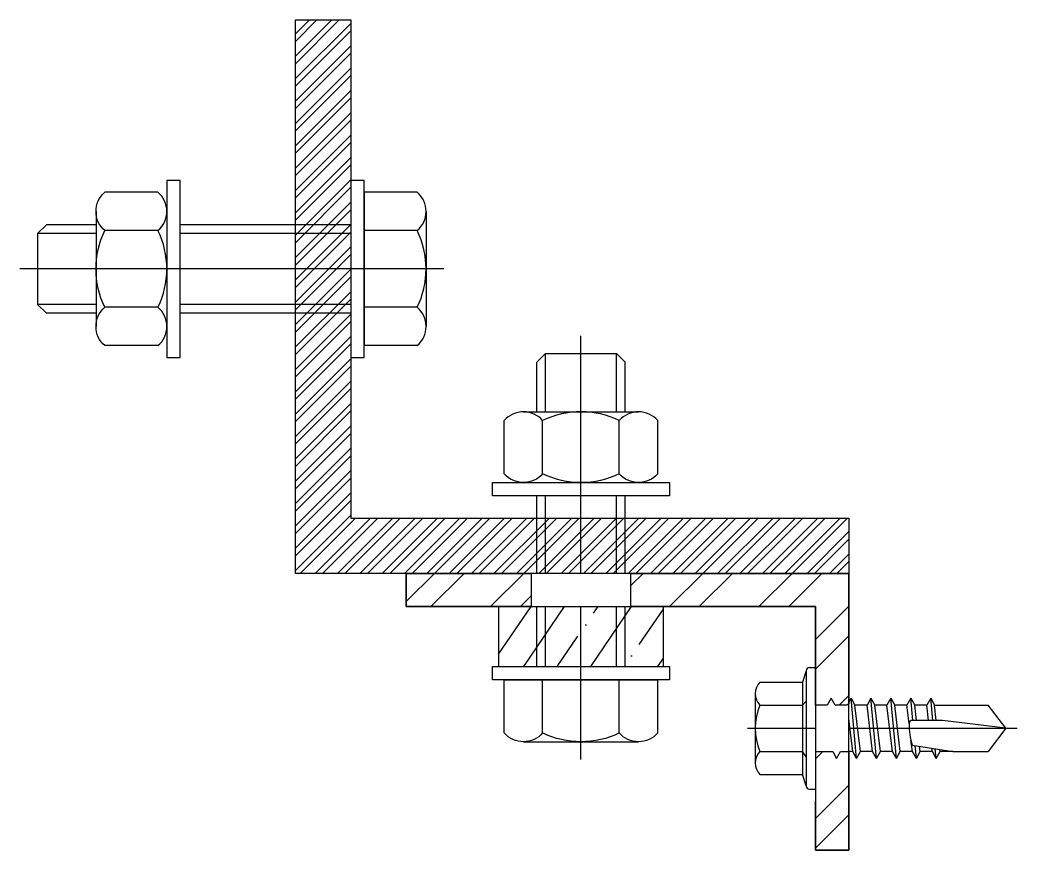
# Model space of a CAD drawing. Header units: millimetres. Extents: x -4391136 to -1798569, y -886572 to -291056.
# Drawn here: x -2468656.3 to -2468566.3, y -291131.3 to -291056.3 of the extents above; entities that cross this region are included whole.
import ezdxf

# ---------------------------------------------------------------- set-up
doc = ezdxf.new("R2010")
doc.units = ezdxf.units.MM
doc.set_wipeout_variables(frame=1)
doc.linetypes.add('CENTER', pattern=[50.8, 31.75, -6.35, 6.35, -6.35])
doc.linetypes.add('HIDDEN', pattern=[0.375, 0.25, -0.125])
for name, color, linetype in [('000 - STRUCTURE_STEEL_ACCESORIES_MAIN_COLOR_2', 7, 'Continuous'), ('000 - STRUCTURE_STEEL_ACCESORIES_WIPEOUT_', 7, 'Continuous'), ('010 - ASPG_ACCESSORIES_HATCH_', 7, 'Continuous'), ('010 - ASPG_ACCESSORIES_MAIN_COLOR_1', 7, 'Continuous'), ('010 - ASPG_ACCESSORIES_SUB_COLOR_1', 7, 'Continuous'), ('010 - ASPG_ACCESSORIES_SUB_COLOR_2', 7, 'Continuous'), ('010 - ASPG_ACCESSORIES_SYMBOL_', 7, 'Continuous'), ('010 - ASPG_ACCESSORIES_WIPEOUT_', 7, 'Continuous'), ('010 - ASPG_FASTERN_MAIN_COLOR_1', 7, 'Continuous'), ('010 - ASPG_FASTERN_SUB_COLOR_2', 7, 'Continuous'), ('010 - ASPG_FASTERN_SUB_COLOR_3', 7, 'Continuous')]:
    doc.layers.add(name, color=color, linetype=linetype)
doc.layers.add('010 - ASPG_FASTERN_DEF_SUB', color=7, linetype='Continuous', plot=False)
pattern_1 = [(45, (68845973.911, -106253.634), (-4.0411152545, 4.0411152545), []), (45, (68845976.6053, -106253.634), (-4.0411152545, 4.0411152545), [])]

# ---------------------------------------------------------------- blocks, each defined once
blk = doc.blocks.new('*U1976')
at = {"layer": '010 - ASPG_ACCESSORIES_SUB_COLOR_2', "color": 7}
for p, q in [((-2.085, -1.548), (-2.085, 0)), ((2.085, -1.048), (2.085, 0)), ((-2.73, -1.9), (2.73, -1.4)), ((-2.73, -1.9), (-2.085, -1.548)), ((-2.085, -1.548), (2.085, -1.048)), ((-2.085, -2.252), (2.085, -1.752)), ((2.73, -1.4), (2.085, -1.048)), ((2.73, -1.4), (2.085, -1.752)), ((2.085, -2.848), (2.085, -1.752)), ((-2.73, -1.9), (-2.085, -2.252)), ((-2.085, -3.348), (-2.085, -2.252)), ((-2.73, -3.7), (2.73, -3.2)), ((-2.73, -3.7), (-2.085, -3.348)), ((-2.085, -3.348), (2.085, -2.848)), ((-2.085, -4.052), (2.085, -3.552)), ((2.73, -3.2), (2.085, -2.848)), ((2.73, -3.2), (2.085, -3.552)), ((2.085, -4.648), (2.085, -3.552)), ((-2.73, -3.7), (-2.085, -4.052)), ((-2.085, -5.148), (-2.085, -4.052)), ((-2.73, -5.5), (2.73, -5)), ((-2.73, -5.5), (2.73, -5)), ((-2.73, -5.5), (-2.085, -5.148)), ((-2.73, -5.5), (-2.085, -5.148)), ((-2.085, -5.148), (2.085, -4.648)), ((-2.085, -5.148), (2.085, -4.648)), ((-2.085, -5.852), (2.085, -5.352)), ((-2.085, -5.852), (2.085, -5.352)), ((2.73, -5), (2.085, -4.648)), ((2.73, -5), (2.085, -4.648)), ((2.73, -5), (2.085, -5.352)), ((2.73, -5), (2.085, -5.352)), ((2.085, -6.448), (2.085, -5.352)), ((2.085, -6.448), (2.085, -5.352)), ((-2.73, -5.5), (-2.085, -5.852)), ((-2.73, -5.5), (-2.085, -5.852)), ((-2.085, -6.948), (-2.085, -5.852)), ((-2.085, -6.948), (-2.085, -5.852)), ((-2.73, -7.3), (2.73, -6.8)), ((-2.73, -7.3), (-2.085, -6.948)), ((-2.085, -6.948), (2.085, -6.448)), ((-2.085, -7.652), (2.085, -7.152)), ((2.73, -6.8), (2.085, -6.448)), ((2.73, -6.8), (2.085, -7.152)), ((2.085, -8.248), (2.085, -7.152)), ((-2.73, -7.3), (-2.085, -7.652)), ((-2.085, -8.748), (-2.085, -7.652)), ((-2.73, -9.1), (-2.085, -8.748)), ((-2.73, -9.1), (-1.568, -8.983)), ((-2.085, -8.748), (-1.064, -8.605)), ((0.433, -8.437), (2.085, -8.248)), ((0.714, -8.776), (2.73, -8.6)), ((0.714, -9.102), (2.085, -8.952)), ((2.73, -8.6), (2.085, -8.248)), ((2.73, -8.6), (2.085, -8.952)), ((2.085, -10.048), (2.085, -8.952)), ((-2.73, -9.1), (-2.085, -9.452)), ((-2.085, -9.452), (-1.63, -9.389)), ((-2.085, -10.548), (-2.085, -9.452)), ((-2.73, -10.9), (-2.085, -10.548)), ((-2.73, -10.9), (-1.845, -10.811)), ((-2.085, -10.548), (-1.799, -10.508)), ((0.714, -10.205), (2.085, -10.048)), ((0.714, -10.576), (2.73, -10.4)), ((0.714, -10.902), (2.085, -10.752)), ((2.73, -10.4), (2.085, -10.048)), ((2.73, -10.4), (2.085, -10.752)), ((2.085, -10.752), (2.085, -15.6)), ((-2.73, -10.9), (-2.085, -11.252)), ((-2.085, -11.252), (-1.908, -11.227)), ((-2.085, -12.402), (-2.085, -11.252)), ((-2.085, -12.402), (-2.085, -15.6)), ((0, -17.2), (-2.085, -15.6)), ((0, -17.2), (2.085, -15.6))]:
    blk.add_line(p, q, dxfattribs=at)
blk.add_lwpolyline([(0, -17.2), (0.714, -11.457), (0.714, -8.737, 0.417657), (0.411, -8.437, 0.070993), (-1.53, -8.727), (-2.085, -12.402)], format="xyb", dxfattribs=at)
at = {"layer": '010 - ASPG_ACCESSORIES_SYMBOL_', "color": 7, "linetype": 'CENTER'}
blk.add_line((0, 6.143), (0, -18.2), dxfattribs=at)
at = {"layer": '010 - ASPG_FASTERN_MAIN_COLOR_1', "color": 7}
for p, q in [((3.128, 5.45), (-3.128, 5.45)), ((-4.17, 5.05), (-4.17, 1.2)), ((-2.085, 5.05), (-2.085, 1.2)), ((2.085, 5.05), (2.085, 1.2)), ((4.17, 5.05), (4.17, 1.2)), ((-5.2, 0.85), (-4.17, 1.2)), ((4.17, 1.2), (-4.17, 1.2)), ((-2.576, 0.85), (-2.085, 1.2)), ((2.446, 0.85), (2.085, 1.2)), ((5.2, 0.85), (4.17, 1.2)), ((-5.5, 0.55), (-5.5, 0)), ((5.5, 0), (-5.5, 0)), ((5.2, 0.85), (-5.2, 0.85)), ((5.5, 0.55), (5.5, 0))]:
    blk.add_line(p, q, dxfattribs=at)
for centre, radius, start, end in [((-3.128, 3.891), 1.559, 48.01708, 131.98292), ((0, -0.184), 5.634, 68.27991, 111.72009), ((3.128, 3.891), 1.559, 48.01708, 131.98292), ((-5.2, 0.55), 0.3, 90, 180), ((5.2, 0.55), 0.3, 0, 90)]:
    blk.add_arc(centre, radius, start, end, dxfattribs=at)
blk = doc.blocks.new('G$C7D677D58')
at = {"layer": '010 - ASPG_FASTERN_MAIN_COLOR_1'}
h = blk.add_hatch(dxfattribs=at)
h.set_pattern_fill('ANSI35', scale=0.02, angle=280.67684, style=0)
h.set_pattern_definition([(145.676841, (67.453535, -13.0942606), (0.00281929957, 0.00412935224), []), (145.676841, (67.4500606, -13.0949156), (0.00281929957, 0.00412935224), [0.00625, -0.00125, 0, -0.00125])])
h.paths.add_polyline_path([(0.029892, 0.01545), (0.024473, 0.01545), (0.024473, 0.00055), (0.029892, 0.00055)])
at = {"layer": '010 - ASPG_FASTERN_DEF_SUB', "color": 7, "ltscale": 0.1}
blk.add_line((0.038292, 0.008), (0, 0.008, -0.000003), dxfattribs=at)
at = {"layer": '010 - ASPG_FASTERN_MAIN_COLOR_1', "color": 7}
for p, q in [((0.013273, 0, -0.000003), (0.013273, 0.016, -0.000003)), ((0.013273, 0.016, -0.000003), (0.014473, 0.016, -0.000003)), ((0.014473, 0.016, -0.000003), (0.014473, 0, -0.000003)), ((0.029892, 0), (0.029892, 0.016)), ((0.029892, 0.016), (0.031092, 0.016)), ((0.031092, 0.016), (0.031092, 0)), ((0.012473, 0.014928, -0.000003), (0.007673, 0.014928, -0.000003)), ((0.031092, 0.001072), (0.031092, 0.014928)), ((0.035892, 0.014928), (0.031092, 0.014928)), ((0.006873, 0.002804, -0.000003), (0.006873, 0.013196, -0.000003)), ((0.013273, 0.002804, -0.000003), (0.013273, 0.013196, -0.000003)), ((0.036692, 0.002804), (0.036692, 0.013196)), ((0.0024, 0.012, -0.000003), (0.0016, 0.0112, -0.000003)), ((0.006873, 0.012, -0.000003), (0.0024, 0.012, -0.000003)), ((0.0016, 0.0048, -0.000003), (0.0016, 0.0112, -0.000003)), ((0.006873, 0.0112, -0.000003), (0.0016, 0.0112, -0.000003)), ((0.012473, 0.011464, -0.000003), (0.007673, 0.011464, -0.000003)), ((0.035892, 0.011464), (0.031092, 0.011464)), ((0.006873, 0.0048, -0.000003), (0.0016, 0.0048, -0.000003)), ((0.0024, 0.004, -0.000003), (0.0016, 0.0048, -0.000003)), ((0.012473, 0.004536, -0.000003), (0.007673, 0.004536, -0.000003)), ((0.035892, 0.004536), (0.031092, 0.004536)), ((0.006873, 0.004, -0.000003), (0.0024, 0.004, -0.000003)), ((0.012473, 0.001072, -0.000003), (0.007673, 0.001072, -0.000003)), ((0.035892, 0.001072), (0.031092, 0.001072)), ((0.014473, 0, -0.000003), (0.013273, 0, -0.000003)), ((0.031092, 0), (0.029892, 0))]:
    blk.add_line(p, q, dxfattribs=at)
blk.add_lwpolyline([(0.029892, 0.01545), (0.024473, 0.01545), (0.024473, 0.00055), (0.029892, 0.00055)], close=True, dxfattribs=at)
at = {"layer": '010 - ASPG_FASTERN_MAIN_COLOR_1', "color": 7, "elevation": -0.000003}
for points in [[(0.007673, 0.014928, 0.46188), (0.007673, 0.011464, 0.23094), (0.007673, 0.004536, 0.46188), (0.007673, 0.001072)], [(0.012473, 0.014928, -0.46188), (0.012473, 0.011464, -0.23094), (0.012473, 0.004536, -0.46188), (0.012473, 0.001072)], [(0.035892, 0.014928, -0.46188), (0.035892, 0.011464, -0.23094), (0.035892, 0.004536, -0.46188), (0.035892, 0.001072)]]:
    blk.add_lwpolyline(points, format="xyb", dxfattribs=at)
at = {"layer": '010 - ASPG_FASTERN_SUB_COLOR_2', "color": 7, "linetype": 'HIDDEN'}
for p, q in [((0.029892, 0.012), (0.014473, 0.012, -0.000003)), ((0.029892, 0.0112), (0.014473, 0.0112, -0.000003)), ((0.029892, 0.0048), (0.014473, 0.0048, -0.000003)), ((0.029892, 0.004), (0.014473, 0.004, -0.000003))]:
    blk.add_line(p, q, dxfattribs=at)
blk = doc.blocks.new('010 - ASPG_ACCESSORIES_BRACKET_FOR_FRAME_TYPE-1_CUT-VIEW')
at = {"color": 7}
blk.add_wipeout([(0, 25), (0, 0), (40, 0), (40, 3), (3, 3), (3, 25)], dxfattribs=at).dxf.layer = '010 - ASPG_ACCESSORIES_WIPEOUT_'
at = {"layer": '010 - ASPG_ACCESSORIES_HATCH_'}
h = blk.add_hatch(dxfattribs=at)
h.set_pattern_fill('ANSI32', scale=0.03)
h.set_pattern_definition(pattern_1)
h.paths.add_polyline_path([(1.452, 16.085), (1.1, 16.73), (0.748, 16.085), (0, 16.085), (0, 25), (3, 25), (2.985, 16.085)])
h = blk.add_hatch(dxfattribs=at)
h.set_pattern_fill('ANSI32', scale=0.03)
h.set_pattern_definition(pattern_1)
h.paths.add_polyline_path([(0, 0), (0, 11.781), (0.183, 11.915), (1.248, 11.915), (1.6, 11.27), (1.952, 11.915), (3, 11.915), (3, 3), (19.7, 3), (19.7, 0)])
h = blk.add_hatch(dxfattribs=at)
h.set_pattern_fill('ANSI32', scale=0.03)
h.set_pattern_definition(pattern_1)
h.paths.add_polyline_path([(28.7, 0), (28.7, 3), (40, 3), (40, 0)])
at = {"layer": '010 - ASPG_ACCESSORIES_MAIN_COLOR_1', "color": 7}
blk.add_lwpolyline([(0, 25), (0, 0), (40, 0), (40, 3), (3, 3), (3, 25)], close=True, dxfattribs=at)
at = {"layer": '010 - ASPG_ACCESSORIES_SUB_COLOR_1', "color": 7}
for points in [[(1.452, 16.085), (1.1, 16.73), (0.748, 16.085), (0, 16.085), (0, 25), (3, 25), (2.985, 16.085)], [(0, 0), (0, 11.781), (0.183, 11.915), (1.248, 11.915), (1.6, 11.27), (1.952, 11.915), (3, 11.915), (3, 3), (19.7, 3), (19.7, 0)], [(28.7, 0), (28.7, 3), (40, 3), (40, 0)]]:
    blk.add_lwpolyline(points, close=True, dxfattribs=at)
blk = doc.blocks.new('G$CF155826C')
at = {"layer": '010 - ASPG_FASTERN_DEF_SUB', "color": 7, "ltscale": 0.1}
blk.add_line((0, 0.008), (0.038292, 0.008, -0.000003), dxfattribs=at)
at = {"layer": '010 - ASPG_FASTERN_MAIN_COLOR_1', "color": 7}
for p, q in [((0.0072, 0.016), (0.0072, 0)), ((0.0084, 0.016), (0.0072, 0.016)), ((0.0084, 0), (0.0084, 0.016)), ((0.023819, 0.016, -0.000003), (0.023819, 0, -0.000003)), ((0.025019, 0.016, -0.000003), (0.023819, 0.016, -0.000003)), ((0.025019, 0, -0.000003), (0.025019, 0.016, -0.000003)), ((0.0024, 0.014928), (0.0072, 0.014928)), ((0.0072, 0.001072), (0.0072, 0.014928)), ((0.025819, 0.014928, -0.000003), (0.030619, 0.014928, -0.000003)), ((0.0016, 0.002804), (0.0016, 0.013196)), ((0.025019, 0.002804, -0.000003), (0.025019, 0.013196, -0.000003)), ((0.031419, 0.002804, -0.000003), (0.031419, 0.013196, -0.000003)), ((0.031419, 0.012, -0.000003), (0.035892, 0.012, -0.000003)), ((0.035892, 0.012, -0.000003), (0.036692, 0.0112, -0.000003)), ((0.0024, 0.011464), (0.0072, 0.011464)), ((0.025819, 0.011464, -0.000003), (0.030619, 0.011464, -0.000003)), ((0.031419, 0.0112, -0.000003), (0.036692, 0.0112, -0.000003)), ((0.036692, 0.0048, -0.000003), (0.036692, 0.0112, -0.000003)), ((0.0024, 0.004536), (0.0072, 0.004536)), ((0.025819, 0.004536, -0.000003), (0.030619, 0.004536, -0.000003)), ((0.031419, 0.0048, -0.000003), (0.036692, 0.0048, -0.000003)), ((0.035892, 0.004, -0.000003), (0.036692, 0.0048, -0.000003)), ((0.031419, 0.004, -0.000003), (0.035892, 0.004, -0.000003)), ((0.0024, 0.001072), (0.0072, 0.001072)), ((0.025819, 0.001072, -0.000003), (0.030619, 0.001072, -0.000003)), ((0.0072, 0), (0.0084, 0)), ((0.023819, 0, -0.000003), (0.025019, 0, -0.000003))]:
    blk.add_line(p, q, dxfattribs=at)
at = {"layer": '010 - ASPG_FASTERN_MAIN_COLOR_1', "color": 7, "elevation": -0.000003}
for points in [[(0.0024, 0.014928, 0.46188), (0.0024, 0.011464, 0.23094), (0.0024, 0.004536, 0.46188), (0.0024, 0.001072)], [(0.025819, 0.014928, 0.46188), (0.025819, 0.011464, 0.23094), (0.025819, 0.004536, 0.46188), (0.025819, 0.001072)], [(0.030619, 0.014928, -0.46188), (0.030619, 0.011464, -0.23094), (0.030619, 0.004536, -0.46188), (0.030619, 0.001072)]]:
    blk.add_lwpolyline(points, format="xyb", dxfattribs=at)
at = {"layer": '010 - ASPG_FASTERN_SUB_COLOR_3', "color": 7, "linetype": 'HIDDEN'}
for p, q in [((0.0084, 0.012), (0.023819, 0.012, -0.000003)), ((0.0084, 0.0112), (0.023819, 0.0112, -0.000003)), ((0.0084, 0.0048), (0.023819, 0.0048, -0.000003)), ((0.0084, 0.004), (0.023819, 0.004, -0.000003))]:
    blk.add_line(p, q, dxfattribs=at)
blk = doc.blocks.new('*U3068')
at = {"color": 7, "xscale": -1, "rotation": 270}
blk.add_blockref('*U1976', (3, -19), dxfattribs=at)
at = {"color": 7}
blk.add_wipeout([(45, 45), (45, 0), (0, 0), (0, -5), (50, -5), (50, 45)], dxfattribs=at).dxf.layer = '000 - STRUCTURE_STEEL_ACCESORIES_WIPEOUT_'
at = {"layer": '010 - ASPG_ACCESSORIES_HATCH_'}
h = blk.add_hatch(dxfattribs=at)
h.set_pattern_fill('ANSI32', scale=0.03, angle=-90)
h.set_pattern_definition([(315, (-106132.4893, -14494268.6785), (1.01027881362, 1.01027881362), []), (315, (-106132.4893, -14494269.352), (1.01027881362, 1.01027881362), [])])
h.paths.add_polyline_path([(45, 45), (45, 0), (0, 0), (0, -5), (50, -5), (50, 45)])
at = {"layer": '000 - STRUCTURE_STEEL_ACCESORIES_MAIN_COLOR_2', "color": 7}
blk.add_lwpolyline([(45, 45), (45, 0), (0, 0), (0, -5), (50, -5), (50, 45)], close=True, dxfattribs=at)
at = {"color": 7, "xscale": -1000, "yscale": 1000, "zscale": 1000}
for name, p, rotation in [('G$CF155826C', (36.6, 30.5), 180), ('G$C7D677D58', (32.2, 16.473, 0.001), 90)]:
    blk.add_blockref(name, p, dxfattribs=dict(at, rotation=rotation))
at = {"color": 7, "xscale": -1, "rotation": 180}
blk.add_blockref('010 - ASPG_ACCESSORIES_BRACKET_FOR_FRAME_TYPE-1_CUT-VIEW', (0, -5), dxfattribs=at)

msp = doc.modelspace()

# ---------------------------------------------------------------- block references
at = {"color": 7, "yscale": -1, "rotation": 180}
msp.add_blockref('*U3068', (-2468581.456, -291101.303), dxfattribs=at)

doc.saveas('drawing.dxf')
